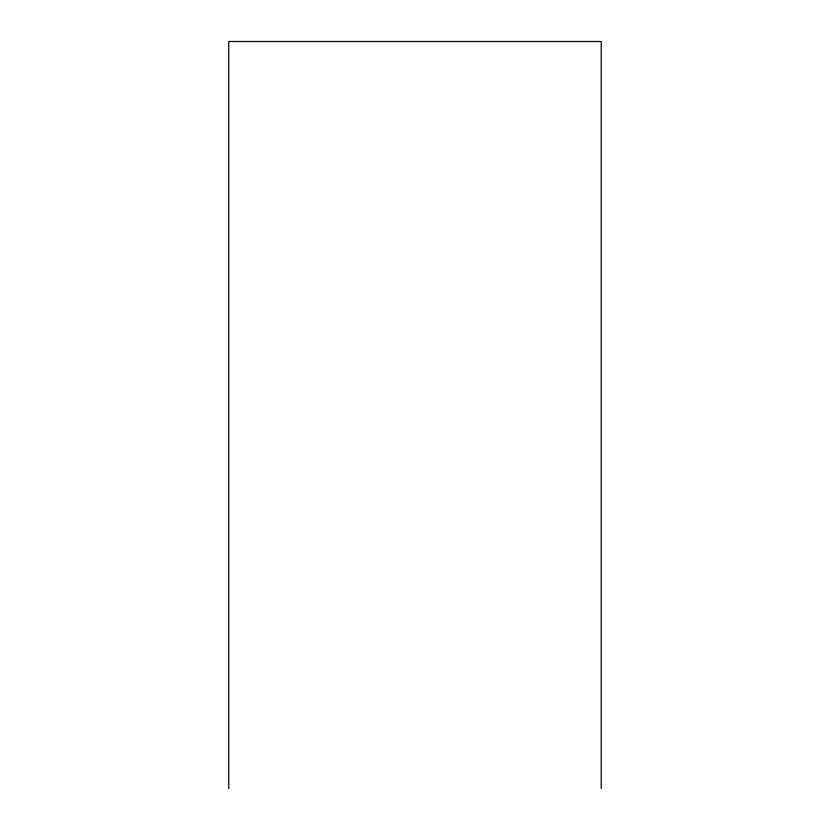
<?xml version="1.0" encoding="UTF-8"?>
<svg xmlns="http://www.w3.org/2000/svg" width="830" height="830" viewBox="0 0 830 830"><rect width="100%" height="100%" fill="white"/><g stroke="black" fill="none" stroke-linecap="round" stroke-linejoin="round"><path stroke-width="1.25" d="M601.221 788.5L601.221 41.5L228.779 41.5L228.779 788.5"/></g></svg>
